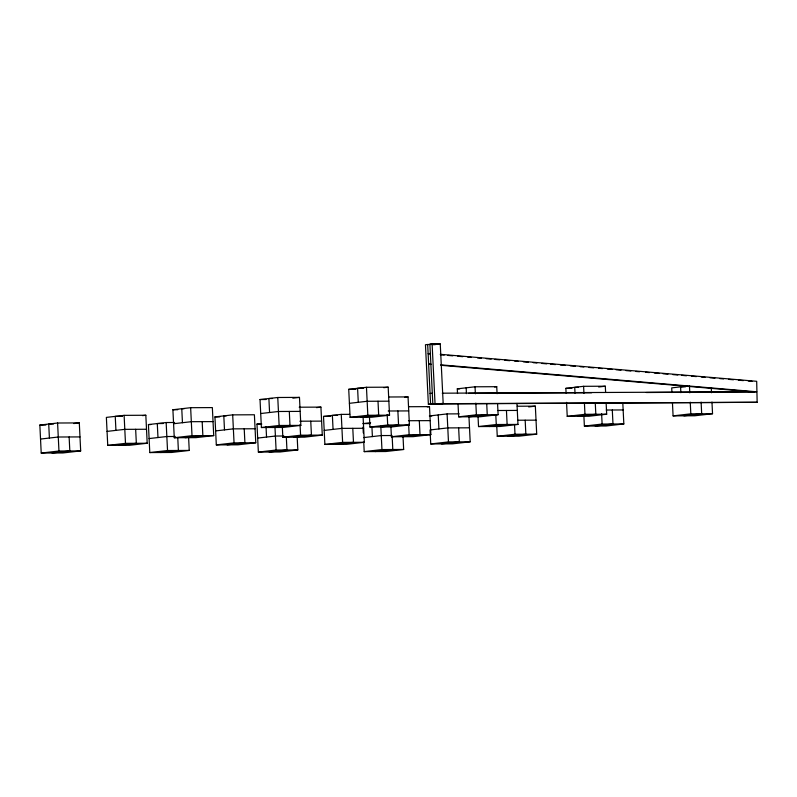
<?xml version="1.0" encoding="UTF-8"?>
<svg xmlns="http://www.w3.org/2000/svg" width="797" height="797" viewBox="0 0 797 797"><rect width="100%" height="100%" fill="white"/><g stroke="black" fill="none" stroke-linecap="round" stroke-linejoin="round"><path stroke-width="1.2" d="M433.608 344.712L435.82 344.453L427.68 344.493L430.589 403.989L757.15 402.286L756.692 381.305L440.233 354.306M427.68 344.493L425.459 344.752L428.368 404.248L438.729 403.949M757.15 402.286L432.811 403.73L429.902 344.244L440.253 343.945L443.172 403.441L440.95 403.7M440.253 343.945L429.902 344.244M430.35 353.469L428.128 353.719L430.599 353.928M430.858 363.99L428.647 364.249L431.127 364.458M260.021 399.536L277.764 397.494L299.473 397.394L300.848 425.389L283.104 427.431L261.396 427.531L260.021 399.536L266.059 399.506M348.727 389.325L366.461 387.282L388.179 387.183L389.544 415.187L371.81 417.229L350.092 417.319L348.727 389.325L355.96 389.295M39.85 425.05L57.593 423.008L79.301 422.918L80.676 450.913L62.933 452.955L41.215 453.055L39.85 425.05L45.877 425.03M124.113 415.357L106.37 417.399L107.744 445.393L129.453 445.294L147.196 443.252L145.831 415.257L124.113 415.357L125.488 443.351L107.744 445.393M172.899 409.738L190.642 407.695L212.351 407.596L213.726 435.6L195.982 437.643L174.264 437.732L172.899 409.738L177.721 409.718M292.828 398.161L299.473 397.394M383.746 387.691L388.179 387.183M73.762 423.556L79.301 422.918M142.504 415.635L145.831 415.257M457.518 393.509L457.289 388.836L475.032 386.794L496.74 386.694L497.089 393.698M188.61 437.593L189.238 450.425L171.504 452.467L149.786 452.566L148.421 424.572L166.155 422.53L174.603 422.49M214.941 416.911L232.684 414.868L254.392 414.769L255.767 442.773L238.024 444.816L216.316 444.905L214.941 416.911L219.763 416.891M430.071 393.489L432.293 393.24M260.709 413.533L278.452 411.491L300.16 411.391M349.405 403.322L367.148 401.28L388.856 401.18M40.537 439.057L58.271 437.015L79.989 436.915M107.057 431.396L124.8 429.354L146.509 429.254M173.587 423.735L191.32 421.693L213.038 421.603M404.717 397.295L408.044 396.906L409.419 424.911L391.676 426.953L369.957 427.043L369.509 417.718M494.529 386.953L496.74 386.694M316.489 407.626L320.922 407.118L322.287 435.112L304.554 437.154L282.835 437.254L282.327 426.754M428.368 404.248L443.172 403.441M566.089 393.021L565.86 388.348L583.603 386.306L605.312 386.216L605.6 392.044M297.181 437.105L297.809 449.936L280.066 451.979L258.358 452.078L256.983 424.084L261.426 423.576M363.133 417.787L364.329 442.285L346.595 444.327L324.877 444.427L323.512 416.423L341.255 414.38L349.694 414.34M149.099 438.569L166.842 436.527L175.29 436.487M215.628 430.908L233.372 428.866L255.08 428.766M598.657 386.983L605.312 386.216M427.272 406.878L429.493 406.629L430.858 434.624L413.115 436.666L391.407 436.766L390.889 426.265M261.396 427.531L279.129 425.488L300.848 425.389M350.092 417.319L367.835 415.277L389.544 415.187M41.215 453.055L58.958 451.012L80.676 450.913M174.264 437.732L192.007 435.69L213.726 435.6M272.245 427.481L289.988 425.439L289.301 411.441M360.951 417.269L378.685 415.227L378.007 401.23M52.074 453.005L69.817 450.963L69.13 436.965M118.604 445.344L136.337 443.301L135.659 429.304M185.123 437.692L202.866 435.65L202.179 421.643M687.233 386.087L671.712 387.88L671.941 392.542M362.844 423.605L370.605 422.719M459.172 413.852L447.107 413.912L429.364 415.954L431.775 415.944M257.67 438.081L275.413 436.039L283.852 435.999M324.2 430.42L341.933 428.378L363.651 428.288M528.69 406.918L535.345 406.151L536.71 434.156L518.977 436.188L497.258 436.288L496.74 425.787M369.957 427.043L387.701 425L409.419 424.911M458.036 403.999L458.664 416.841L476.397 414.799L498.115 414.699L497.597 404.199M149.786 452.566L167.529 450.524L189.238 450.425M216.316 444.905L234.049 442.863L255.767 442.773M282.835 437.254L300.579 435.212L322.287 435.112M380.817 427.003L398.56 424.96L397.872 410.953M469.513 416.791L487.256 414.749L486.748 404.248M160.645 452.517L178.389 450.474L177.761 437.643M227.165 444.856L244.908 442.813L244.221 428.816M293.695 437.204L311.438 435.162L310.75 421.165M498.115 414.699L480.372 416.741L458.664 416.841M646.307 392.522L756.632 391.785L440.771 364.837M363.522 437.603L381.265 435.56L392.124 435.521M478.011 416.064L478.529 426.564L496.272 424.522L517.98 424.422L516.954 403.421M566.547 402.355L567.225 416.353L584.968 414.31L606.686 414.211L606.109 402.545M258.358 452.078L276.091 450.036L297.809 449.936M324.877 444.427L342.62 442.385L364.329 442.285M391.407 436.766L409.14 434.724L430.858 434.624M489.388 426.515L507.121 424.472L506.444 410.475M578.084 416.303L595.827 414.261L595.249 402.595M269.217 452.029L286.95 449.986L286.322 437.154M335.736 444.377L353.479 442.335L352.792 428.328M402.266 436.716L419.999 434.674L419.312 420.677M517.98 424.422L500.247 426.465L478.529 426.564M606.686 414.211L588.943 416.253L567.225 416.353M583.872 415.586L584.38 426.086L602.124 424.044L623.832 423.944L622.806 402.953M672.459 403.043L673.086 415.875L690.82 413.832L712.538 413.733L711.97 402.067M363.751 442.275L364.209 451.61L381.952 449.568L403.661 449.468L403.033 436.636M469.503 427.81L447.784 427.909L430.051 429.952L430.739 443.949L448.472 441.907L470.19 441.807L468.935 416.144M497.258 436.288L515.001 434.245L536.71 434.156M595.239 426.036L612.983 423.994L612.295 409.997M683.936 415.825L701.679 413.782L701.111 402.116M375.068 451.56L392.801 449.518L392.174 436.686M441.588 443.899L459.331 441.857L458.644 427.859M508.117 436.238L525.851 434.196L525.173 420.198M623.832 423.944L606.099 425.987L584.38 426.086M712.538 413.733L694.795 415.775L673.086 415.875M403.661 449.468L385.927 451.51L364.209 451.61M470.19 441.807L452.447 443.849L430.739 443.949M363.621 388.278L357.594 388.298L358.281 402.306M578.343 387.312L574.727 387.332L575.016 393.16M685.41 386.834L680.578 386.854L680.867 392.692M457.289 388.836L459.7 388.826M565.86 388.348L571.887 388.328M442.235 393.19L756.632 391.785M468.596 393.32L591.623 392.772M388.747 396.996L408.044 396.906M272.514 398.5L268.898 398.51L269.575 412.517M299.204 407.207L320.922 407.118M408.981 406.719L429.493 406.629M517.243 406.231L535.345 406.151M184.177 408.712L181.766 408.722L182.453 422.719M388.219 411.003L408.731 410.913M497.995 410.505L517.303 410.425M606.268 410.027L623.154 409.947M122.479 416.343L115.246 416.373L115.934 430.37M226.228 415.875L223.808 415.885L224.495 429.892M337.211 415.386L332.379 415.406L333.066 429.404M323.512 416.423L330.745 416.393M299.891 421.205L321.609 421.115M408.462 420.726L430.171 420.627M517.93 420.228L536.022 420.149M53.548 424.014L48.717 424.034L49.404 438.031M163.315 423.516L157.288 423.546L157.975 437.543M148.421 424.572L150.832 424.562M256.983 424.084L261.815 424.064M364.05 423.605L370.077 423.576M125.488 443.351L147.196 443.252M440.492 354.775L444.198 355.093M447.914 355.412L452.855 355.831M457.797 356.249L462.738 356.677M467.69 357.096L471.396 357.415M477.572 357.943L481.288 358.252M486.23 358.68L491.171 359.098M494.887 359.417L499.829 359.836M504.77 360.264L509.721 360.682M514.663 361.101L518.369 361.42M523.31 361.838L528.262 362.266M533.203 362.685L536.909 363.004M541.86 363.422L546.802 363.85M550.508 364.159L555.459 364.588M560.401 365.006L565.342 365.425M570.283 365.853L575.235 366.271M580.176 366.69L583.882 367.009M588.834 367.427L593.775 367.855M598.716 368.274L602.432 368.593M607.374 369.011L612.315 369.439M616.021 369.748L620.973 370.177M625.914 370.595L630.855 371.013M635.807 371.442L639.513 371.751M645.69 372.279L649.406 372.597M654.347 373.016L659.288 373.444M663.004 373.763L667.946 374.182M672.887 374.6L677.829 375.028M681.545 375.337L686.486 375.766M691.427 376.184L696.379 376.602M701.32 377.031L705.026 377.34M709.978 377.768L714.919 378.186M719.86 378.605L723.566 378.924M728.518 379.352L733.459 379.77M738.401 380.189L743.352 380.617M748.293 381.036L751.999 381.355M441.03 365.305L754.42 392.034M711.283 388.069L711.512 392.742M689.455 385.838L689.794 392.831M690.252 402.166L690.82 413.832M601.605 413.543L602.124 424.044M583.603 386.306L583.942 393.31M584.4 402.644L584.968 414.31M514.543 424.911L515.001 434.245M495.814 415.187L496.272 424.522M475.032 386.794L475.371 393.798M475.829 403.133L476.397 414.799M466.165 387.82L466.444 393.648M447.107 413.912L448.472 441.907M438.23 414.928L438.918 428.925M432.113 343.985L435.023 403.481M408.632 424.223L409.14 434.724M387.183 414.51L387.701 425M380.807 426.236L381.952 449.568M371.94 427.252L372.398 436.587M366.461 387.282L367.835 415.277M363.014 427.112L363.293 432.94M341.255 414.38L342.62 442.385M300.061 424.711L300.579 435.212M277.764 397.494L279.129 425.488M274.955 426.704L276.091 450.036M266.029 426.564L266.537 437.065M232.684 414.868L234.049 442.863M190.642 407.695L192.007 435.69M166.155 422.53L167.529 450.524M57.593 423.008L58.958 451.012"/></g></svg>
